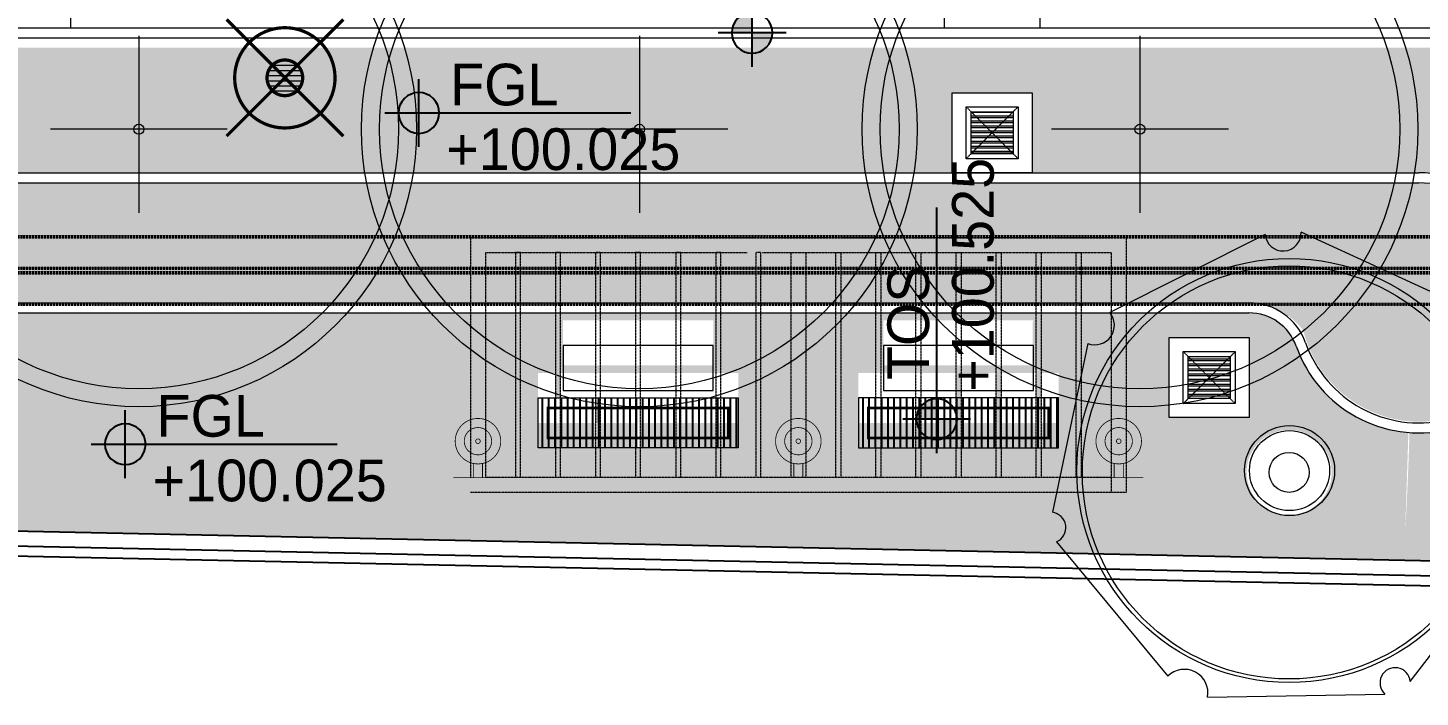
# Model space of a CAD drawing. Header units: millimetres. Extents: x 7964926 to 16080295, y -6277184 to -2986664.
# Drawn here: x 8137546 to 8151453, y -3153877 to -3147185 of the extents above; entities that cross this region are included whole.
import ezdxf

# ---------------------------------------------------------------- set-up
doc = ezdxf.new("R2010")
doc.units = ezdxf.units.MM
doc.header["$LTSCALE"] = 2000
doc.header["$MEASUREMENT"] = 0
for name, pattern in [('( Hidden )', [0.375, 0.25, -0.125]), ('1', [0, 0, 0]), ('HIDDEN', [0.375, 0.25, -0.125])]:
    doc.linetypes.add(name, pattern=pattern)
for name, color, linetype in [('a-hatch', 8, 'Continuous'), ('E-TRANCH', 8, 'Continuous'), ('L - proposed trees', 74, 'Continuous'), ('L-FL', 7, 'Continuous')]:
    doc.layers.add(name, color=color, linetype=linetype)
for name, color, linetype, lineweight in [('L - paving', 9, 'Continuous', 5), ('L- existing trees', 76, 'Continuous', 18), ('L-CHAMBERS', 50, 'Continuous', 5), ('L-compound wall', 7, 'Continuous', 20), ('L-ELE 2', 30, 'Continuous', 15), ('L-ELE 4', 27, 'Continuous', 9), ('L-HIDDEN', 5, 'HIDDEN', 9), ('L-kerb', 24, 'Continuous', 13), ('L-lights', 213, 'Continuous', 0), ('L-Paver 400x400', 250, '1', 13), ('L-SHRUBS', 96, 'Continuous', 18)]:
    doc.layers.add(name, color=color, linetype=linetype, lineweight=lineweight)
doc.styles.add('Century Gothic', font='GOTHIC.TTF')
doc.styles.get("Standard").update_dxf_attribs({"font": 'romans.shx', "width": 0.75})

# ---------------------------------------------------------------- blocks, each defined once
blk = doc.blocks.new('tr2')
at = {"layer": 'L- existing trees', "color": 76}
for p, q in [((401995.1970289661, 55147.29130964103), (400960.7006910057, 54626.40764649663)), ((403263.7816156529, 54690.18554446454), (402235.3745674741, 55163.25570736275)), ((403744.2692394703, 53336.94819632843), (403456.702750566, 54501.69001496939)), ((400814.9449336002, 54421.02905581627), (400578.8632958847, 53295.43214612216)), ((402961.9934744061, 52168.2400862447), (403708.2987558024, 53138.74957791744)), ((400607.1498323255, 53098.26813930003), (401347.3135216238, 52203.02335924048)), ((401612.4421090515, 52063.10235540897), (402793.8304704772, 52083.96132495875))]:
    blk.add_line(p, q, dxfattribs=at)
for centre, radius in [((402155.7963706033, 53573.99469096489), 1413.501170714967), ((402155.5959569322, 53561.46897274249), 1377.023323899355), ((402155.5959569322, 53561.46897274249), 133.1154807850538)]:
    blk.add_circle(centre, radius, dxfattribs=at)
for centre, radius, start, end in [((402115.1476864221, 55157.30134670249), 120.3664746858054, 184.7695974003759, 2.836446390651354), ((400862.2929687702, 54541.84291974862), 129.7606572298454, 248.5997663942221, 40.67641135799115), ((403367.6698393328, 54603.54144847011), 135.2788720903965, 140.1718574198862, 311.1576893533137), ((403723.2551257618, 53238.3983010356), 100.7652468098838, 77.96245338531429, 261.4649254273576), ((400565.1585601621, 53192.85839501139), 103.4880067171258, 293.9351704157939, 82.38978340410885), ((401457.9823566428, 52091.57089745164), 157.0642556686082, 349.5570884024449, 134.7976733560101), ((402861.5586874661, 52158.733162347), 100.8842023398118, 5.407643402265633, 227.8299614077352)]:
    blk.add_arc(centre, radius, start, end, dxfattribs=at)
blk = doc.blocks.new('tree4 cg')
at = {"layer": 'L- existing trees'}
for p, q in [((-1329.067826276645, 1981.527579635615), (-1329.067826276645, 998.3188794304151)), ((-838.266431314405, 1461.837152149645), (-1819.869221238885, 1461.837152149645))]:
    blk.add_line(p, q, dxfattribs=at)
for centre, radius in [((-1329.442290809937, 1462.50471057964), 1542.0534387819), ((-1329.442290809937, 1462.50471057964), 1442.0534387819), ((-1329.067826276645, 1461.837152149645), 28.0860773833156)]:
    blk.add_circle(centre, radius, dxfattribs=at)
blk = doc.blocks.new('CHAMBERS')
at = {"layer": 'L-Paver 400x400', "true_color": 0x636466}
h = blk.add_hatch(dxfattribs=at)
h.set_pattern_fill('ANSI32', color=251, scale=135, angle=315)
h.set_pattern_definition([(0, (0.4799343226477504, 1.417475164402276), (1.4210854715202e-14, 50.62500000000001), []), (0, (17.35493429470807, -15.45752480719239), (1.4210854715202e-14, 50.62500000000001), [])])
h.paths.add_polyline_path([(7999084.227367846, -3148057.704323237), (7998664.227367677, -3148057.704323237), (7998664.227367676, -3148477.704323041), (7999084.227367845, -3148477.704323041)])
at = {"layer": 'L-CHAMBERS', "color": 42}
for points in [[(7999274.227367846, -3148667.704323237), (7998474.227367848, -3148667.704323237), (7998474.227367848, -3147867.704323237), (7999274.227367846, -3147867.704323237)], [(7999134.227367846, -3148527.704323237), (7998614.227367848, -3148527.704323237), (7998614.227367848, -3148007.704323237), (7999134.227367846, -3148007.704323237)], [(7999084.227367846, -3148477.704323237), (7998664.227367848, -3148477.704323237), (7998664.227367848, -3148057.704323237), (7999084.227367846, -3148057.704323237)]]:
    blk.add_lwpolyline(points, close=True, dxfattribs=at)
at = {"layer": 'L-Paver 400x400', "color": 251, "linetype": '( Hidden )', "ltscale": 0.005, "true_color": 0x636466}
for p, q in [((7998614.227367848, -3148007.704323238), (7999134.227367847, -3148527.704323237)), ((7998614.227367847, -3148527.704323237), (7999134.227367847, -3148007.704323237))]:
    blk.add_line(p, q, dxfattribs=at)
blk = doc.blocks.new('cb 1')
at = {"layer": 'L-Paver 400x400', "true_color": 0x636466}
h = blk.add_hatch(dxfattribs=at)
h.set_pattern_fill('GRATE', color=251, scale=1300)
h.set_pattern_definition([(0, (0, 0), (0, 40.625), []), (90, (0, 0), (-162.5, 9.950255243072245e-15), [])])
h.paths.add_polyline_path([(8080577.548487278, -3139539.649760513), (8079997.548487278, -3139539.649760513), (8079997.548487278, -3140119.649760513), (8080577.548487278, -3140119.649760513)])
at = {"layer": 'L-CHAMBERS', "color": 8}
blk.add_lwpolyline([(8079807.548487278, -3140309.649760513), (8080767.548487278, -3140309.649760513), (8080767.548487278, -3139349.649760513), (8079807.548487278, -3139349.649760513)], close=True, dxfattribs=at)
at = {"layer": 'L-CHAMBERS', "color": 37}
for points in [[(8079947.548487278, -3140169.649760513), (8080627.548487278, -3140169.649760513), (8080627.548487278, -3139489.649760513), (8079947.548487278, -3139489.649760513)], [(8079997.548487278, -3140119.649760513), (8080577.548487278, -3140119.649760513), (8080577.548487278, -3139539.649760513), (8079997.548487278, -3139539.649760513)]]:
    blk.add_lwpolyline(points, close=True, dxfattribs=at)
blk = doc.blocks.new('finish lvl')
h = blk.add_hatch(color=256)
edge = h.paths.add_edge_path()
edge.add_ellipse((0.03779312691722225, 0.003030802937928456), major_axis=(-0.030468540123942, 0.030468540123942), ratio=0.9999999999984531, start_angle=-45.0000000000443, end_angle=45.00000000010281)
edge.add_line((-0.005295895751714852, 0.003030802937701083), (0.03779312691722236, 0.003030802937701083))
edge.add_line((0.03779312691722225, 0.003030802937928456), (0.03779312691722225, 0.04611982560686556))
edge = h.paths.add_edge_path()
edge.add_ellipse((0.03779312691722225, 0.003030802937928456), major_axis=(-0.030468540123909, 0.030468540123909), ratio=0.9999999999995983, start_angle=134.9999999999885, end_angle=224.999999999953)
edge.add_line((0.0808821495866141, 0.003030802938383204), (0.03779312691767689, 0.003030802938383204))
edge.add_line((0.03779312691722225, 0.003030802937928456), (0.03779312691722225, -0.04005821973088135))
for p, q in [((0.03779312691676751, 0.07484584072017242), (0.03779312691722225, -0.06878423484386076)), ((-0.03402191086343009, 0.00303080293815583), (0.4857257542894331, 0.003030802937473709))]:
    blk.add_line(p, q)
blk.add_ellipse((0.037793126917677, 0.00303080293815583), major_axis=(-0.030468540123953, 0.030468540123953), ratio=0.9999999999978331, start_param=1.570796326794534, end_param=7.85398163397412)
at = {"layer": 'L-FL'}
for tag, p in [('%%P0.00', (0.1256311287966128, 0.03566715156830469)), ('FIN.LVL.', (0.1074625354408454, -0.1030079454646966))]:
    blk.add_attdef(tag, p, '', height=0.08000000000000004, dxfattribs=at)
blk = doc.blocks.new('Up Down Lighter')
at = {"layer": 'L-lights', "const_width": 4.026690103451473}
for points in [[(62740.89469217345, 96469.9846014317, 1), (62587.55728684528, 96640.51634210645, 1)], [(62671.8928597761, 96546.72388473549, 1), (62656.55911924264, 96563.77705880298, 1)]]:
    blk.add_lwpolyline(points, format="xyb", close=True, dxfattribs=at)
blk.add_lwpolyline([(62710.2272111076, 96504.09094956673, 1), (62618.22476791077, 96606.40999397213, 1), (62710.2272111076, 96504.09094956706)], format="xyb", dxfattribs=at)
for points in [[(62641.29273102956, 96442.90090893999), (62641.29273102956, 96371.78440374228), (62687.15924798918, 96371.78440393113), (62687.15924798918, 96442.90090893999)], [(62787.52985281354, 96371.78440383708), (62540.92212620521, 96371.78440383708)]]:
    blk.add_lwpolyline(points, dxfattribs=at)
blk = doc.blocks.new('PL')
at = {"layer": 'L-lights'}
h = blk.add_hatch(dxfattribs=at)
h.set_pattern_fill('ANSI31', color=256, scale=32.5, style=0)
h.set_pattern_definition([(45, (5.943405767538934e-11, 1.438422714272747e-11), (-72.96458098368686, 72.96458098368687), [])])
edge = h.paths.add_edge_path()
edge.add_arc((-1.980708930204855e-10, -4.792233276873503e-11), 358.6952379030135, 89.65216382012761, 276.0669623147895)
edge.add_arc((-2.005542398819671e-10, -4.804645570288812e-11), 358.6952379030137, 276.0669623147899, 449.6521638201272)
at = {"layer": 'L-lights', "const_width": 65}
for points in [[(1.270153404675511e-09, -1658.684768646848), (1.270153404675511e-09, 1658.684768646877)], [(1658.676649893507, -2.17758473526645), (-1658.692887400218, -2.17758473526645)]]:
    blk.add_lwpolyline(points, dxfattribs=at)
for points in [[(6.123636782694438, 1008.676649893462, 1.057607136263516), (106.6097079497425, -1003.045588763812, 0.9455306849885294)], [(2.177584735642948, 358.6886279476718, 1.057607136266735), (37.91075155247358, -356.686204682835, 0.945530684985646)]]:
    blk.add_lwpolyline(points, format="xyb", close=True, dxfattribs=at)

msp = doc.modelspace()

# ---------------------------------------------------------------- hatches: boundary and pattern name
at = {"layer": 'a-hatch'}
h = msp.add_hatch(dxfattribs=at)
h.set_pattern_fill('ANSI31', color=8, scale=500, angle=45)
h.set_pattern_definition([(90, (14000.25919014402, 0.0002133408561348915), (-62.5, 1.06581410364015e-14), [])])
h.paths.add_polyline_path([(8142641.808495082, -3151384.966243678), (8144641.808495082, -3151384.966243678), (8144641.808495082, -3150884.966243678), (8142641.808495082, -3150884.966243678)])
h = msp.add_hatch(dxfattribs=at)
h.set_pattern_fill('ANSI31', color=8, scale=500, angle=45)
h.set_pattern_definition([(90, (17200.25919014402, 0.0002133408561348915), (-62.5, 1.06581410364015e-14), [])])
h.paths.add_polyline_path([(8145841.808495082, -3151384.966243678), (8147841.808495082, -3151384.966243678), (8147841.808495082, -3150884.966243678), (8145841.808495082, -3150884.966243678)])
at = {"layer": 'L - paving'}
h = msp.add_hatch(dxfattribs=at)
h.set_pattern_fill('ANSI36', color=37, scale=1000)
h.set_pattern_definition([(45, (0, 4.5), (66.29126073623883, 243.0679560328757), [312.5, -62.5, 0, -62.5])])
edge = h.paths.add_edge_path()
edge.add_line((8151442.308953669, -3148730.466425343), (8110587.5, -3148730.466425343))
edge.add_line((8110587.5, -3148730.466425343), (8110587.500000001, -3149930.466425343))
edge.add_line((8110587.500000001, -3149930.466425343), (8149742.793959929, -3149930.466425342))
edge.add_arc((8149716.498781649, -3150646.406831219), 716.4231299791828, 37.37573519721991, 87.89657655256372, ccw=False)
edge.add_arc((8151447.767026804, -3149926.778630761), 1196.324656351864, 193.7688197318623, 450.2614053285534)
at = {"layer": 'L-SHRUBS'}
h = msp.add_hatch(dxfattribs=at)
h.set_pattern_fill('GRASS', color=256, scale=200)
h.set_pattern_definition([(90, (-74478.60087377392, 204235.0710853068), (-141.4213562, 141.4213562), [37.5, -245.3427126]), (45, (-74478.60087377392, 204235.0710853068), (-141.4213562373095, 141.4213562373095), [37.5, -162.5]), (135, (-74478.60087377392, 204235.0710853068), (-141.4213562373095, -141.4213562373095), [37.5, -162.5])])
h.paths.add_polyline_path([(8146777.276696373, -3148633.548950177), (8146777.276696373, -3147833.548950177), (8147577.27669637, -3147833.548950177), (8147577.27669637, -3148633.548950177)])
h.paths.add_polyline_path([(8124180.375164612, -3148358.548970817), (8124180.375164612, -3147558.548970817), (8124980.37516461, -3147558.548970817), (8124980.37516461, -3148358.548970817)])
edge = h.paths.add_edge_path()
edge.add_arc((8151994.975736673, -3151184.966466623), 3800.000000003782, 62.6078948156339, 89.99999999998596)
edge.add_line((8151994.975736674, -3147384.96646662), (8110676.190326478, -3147384.96646662))
edge.add_line((8110676.190326478, -3147384.96646662), (8110676.190326476, -3148634.966425343))
edge.add_line((8110676.190326476, -3148634.966425343), (8151439.850234779, -3148634.966425342))
edge.add_arc((8151439.850234783, -3149934.966425341), 1299.999999999534, -94.13726693954641, 90.0000000002052, ccw=False)
edge.add_arc((8119091.103002861, -3150316.085970914), 32267.9467817957, 356.1086865396051, 358.37420985212555, ccw=False)
edge.add_line((8151284.658585117, -3152505.918951986), (8159891.868383001, -3152685.90998502))
edge.add_line((8159891.868383001, -3152685.90998502), (8159891.868412975, -3152685.9085515))
edge.add_line((8159891.868412975, -3152685.9085515), (8169090.584067665, -3152878.270387234))
edge.add_line((8169090.584067665, -3152878.270387234), (8169090.871898463, -3148711.442494051))
edge.add_line((8169090.871898463, -3148711.442494051), (8163195.052155473, -3148711.442688296))
edge.add_arc((8159586.253626463, -3136534.966466616), 12700.0000000042, 242.60789481565018, 286.5084868015714, ccw=False)
h = msp.add_hatch(dxfattribs=at)
h.set_pattern_fill('GRASS', color=256, scale=200)
h.set_pattern_definition([(90, (-87801.15596740693, 206817.6046282877), (-141.4213562, 141.4213562), [37.5, -245.3427126]), (45, (-87801.15596740693, 206817.6046282877), (-141.4213562373095, 141.4213562373095), [37.5, -162.5]), (135, (-87801.15596740693, 206817.6046282877), (-141.4213562373095, -141.4213562373095), [37.5, -162.5])])
h.paths.add_polyline_path([(8142816.808495079, -3150884.966243678), (8142866.808495081, -3150884.966243678), (8142866.808495083, -3151134.966425339), (8142816.808495082, -3151134.96642534)], flags=16)
h.paths.add_polyline_path([(8143216.808495079, -3150884.966243678), (8143266.808495082, -3150884.966243678), (8143266.808495082, -3151384.966243677), (8143216.808495081, -3151384.966243678)], flags=16)
h.paths.add_polyline_path([(8147266.808495082, -3150634.96642534), (8147616.808495082, -3150634.96642534), (8147616.808495081, -3151134.96642534), (8147266.808495082, -3151134.96642534)], flags=16)
h.paths.add_polyline_path([(8147591.808495084, -3150559.966425342), (8147583.886050838, -3150574.535061021), (8147583.886050838, -3150124.535061021), (8147591.808495084, -3150109.966425342)], flags=16)
h.paths.add_polyline_path([(8146866.808495082, -3151134.96642534), (8146866.808495083, -3150634.96642534), (8147216.808495082, -3150634.96642534), (8147216.808495083, -3151134.96642534)], flags=16)
h.paths.add_polyline_path([(8146466.808495082, -3151134.96642534), (8146466.808495082, -3150634.96642534), (8146816.808495085, -3150634.96642534), (8146816.808495084, -3151134.96642534)], flags=16)
h.paths.add_polyline_path([(8146066.808495083, -3150634.96642534), (8146416.808495085, -3150634.96642534), (8146416.808495084, -3151134.96642534), (8146066.808495083, -3151134.96642534)], flags=16)
h.paths.add_polyline_path([(8146416.808495084, -3150634.96642534), (8146466.808495082, -3150634.96642534), (8146466.808495081, -3151134.96642534), (8146416.808495084, -3151134.96642534)], flags=16)
h.paths.add_polyline_path([(8146016.808495083, -3151134.96642534), (8145841.808495083, -3151134.96642534), (8145841.808495082, -3150634.966425339), (8146016.808495082, -3150634.96642534)], flags=16)
h.paths.add_polyline_path([(8146066.808495082, -3151134.96642534), (8146016.808495083, -3151134.96642534), (8146016.808495085, -3150634.96642534), (8146066.808495083, -3150634.96642534)], flags=16)
h.paths.add_polyline_path([(8147841.808495082, -3151134.96642534), (8147666.808495082, -3151134.96642534), (8147666.808495084, -3150634.96642534), (8147841.808495082, -3150634.96642534)], flags=16)
h.paths.add_polyline_path([(8144641.808495082, -3151134.96642534), (8144466.808495081, -3151134.96642534), (8144466.80849508, -3150634.96642534), (8144641.808495082, -3150634.96642534)], flags=16)
h.paths.add_polyline_path([(8144641.80849508, -3151134.96642534), (8144466.80849508, -3151134.96642534), (8144466.808495082, -3151134.96642534), (8144641.808495082, -3151134.96642534)], flags=16)
h.paths.add_polyline_path([(8144416.808495081, -3150634.96642534), (8144466.808495082, -3150634.96642534), (8144466.808495081, -3151134.96642534), (8144416.808495081, -3151134.96642534)], flags=16)
h.paths.add_polyline_path([(8144466.808495081, -3151134.96642534), (8144416.80849508, -3151134.96642534), (8144416.808495082, -3151134.96642534), (8144466.808495082, -3151134.96642534)], flags=0)
h.paths.add_polyline_path([(8144066.80849508, -3150634.96642534), (8144416.80849508, -3150634.96642534), (8144416.808495081, -3151134.96642534), (8144066.808495081, -3151134.96642534)], flags=16)
h.paths.add_polyline_path([(8144416.808495079, -3151134.966425339), (8144066.80849508, -3151134.96642534), (8144066.808495082, -3151134.96642534), (8144416.808495081, -3151134.96642534)], flags=0)
h.paths.add_polyline_path([(8144016.80849508, -3150634.96642534), (8144066.808495081, -3150634.966425339), (8144066.808495081, -3151134.96642534), (8144016.808495081, -3151134.96642534)], flags=16)
h.paths.add_polyline_path([(8143666.80849508, -3150634.96642534), (8144016.80849508, -3150634.966425339), (8144016.808495081, -3151134.96642534), (8143666.80849508, -3151134.96642534)], flags=16)
h.paths.add_polyline_path([(8144016.80849508, -3151134.96642534), (8143666.808495081, -3151134.96642534), (8143671.270125952, -3151134.966425339), (8144021.270125951, -3151134.96642534)], flags=16)
h.paths.add_polyline_path([(8143266.808495081, -3150634.96642534), (8143616.808495081, -3150634.96642534), (8143616.808495081, -3151134.96642534), (8143266.808495081, -3151134.96642534)], flags=16)
h.paths.add_polyline_path([(8143616.808495079, -3151134.96642534), (8143266.808495081, -3151134.96642534), (8143266.808495083, -3151134.96642534), (8143616.808495081, -3151134.966425339)], flags=0)
h.paths.add_polyline_path([(8143666.808495081, -3151134.96642534), (8143616.808495082, -3151134.96642534), (8143616.808495081, -3150634.96642534), (8143666.808495081, -3150634.96642534)], flags=16)
h.paths.add_polyline_path([(8143666.808495081, -3151134.96642534), (8143616.808495079, -3151134.96642534), (8143616.808495081, -3151384.966243677), (8143666.808495081, -3151384.966243677)], flags=16)
h.paths.add_polyline_path([(8142866.808495081, -3150634.966425339), (8143216.808495082, -3150634.966425339), (8143216.808495081, -3151134.96642534), (8142866.808495081, -3151134.96642534)], flags=16)
h.paths.add_polyline_path([(8143216.80849508, -3151134.96642534), (8142866.808495082, -3151134.96642534), (8142866.808495083, -3151134.966425339), (8143216.808495081, -3151134.96642534)], flags=0)
h.paths.add_polyline_path([(8143266.808495082, -3151134.966425339), (8143216.808495082, -3151134.96642534), (8143216.808495081, -3150634.96642534), (8143266.808495081, -3150634.96642534)], flags=16)
h.paths.add_polyline_path([(8142641.808495082, -3150634.966425339), (8142816.808495081, -3150634.96642534), (8142816.808495082, -3151134.96642534), (8142641.808495082, -3151134.96642534)], flags=16)
h.paths.add_polyline_path([(8142816.808495081, -3151134.96642534), (8142641.808495079, -3151134.96642534), (8142641.808495082, -3151134.96642534), (8142816.808495082, -3151134.96642534)], flags=16)
h.paths.add_polyline_path([(8147591.808495083, -3150559.966425341), (8146091.808495083, -3150559.966425341), (8146091.808495083, -3150109.966425342), (8147591.808495083, -3150109.966425342)], flags=16)
h.paths.add_polyline_path([(8144391.808495083, -3150109.966425342), (8144391.808495083, -3150559.966425342), (8142891.808495083, -3150559.966425342), (8142891.808495083, -3150109.966425342)], flags=16)
edge = h.paths.add_edge_path(flags=16)
edge.add_arc((8150143.90744329, -3151629.598557688), 425, -180, 180)
h.paths.add_polyline_path([(8148946.213736384, -3151082.131292918), (8148946.213736384, -3150282.131292917), (8149746.213736382, -3150282.131292918), (8149746.213736382, -3151082.131292917)])
edge = h.paths.add_edge_path()
edge.add_line((8149662.289265705, -3150034.966425343), (8136270.535138485, -3150034.966425343))
edge.add_line((8136270.535138485, -3150034.966425343), (8136270.535138485, -3151982.501269275))
edge.add_line((8136270.535138485, -3151982.501269275), (8136270.535138485, -3152191.948727872))
edge.add_line((8136270.535138485, -3152191.948727872), (8141558.822644072, -3152297.439247913))
edge.add_line((8141558.822644072, -3152297.439247913), (8151293.748175591, -3152506.107596254))
edge.add_line((8151293.748175591, -3152506.107596254), (8151335.250542208, -3151230.751478625))
edge.add_arc((8151439.850234783, -3149934.966425336), 1300.000000006304, 201.0341397042873, 265.38491812803227, ccw=False)
edge.add_arc((8149730.817797869, -3150546.93254038), 516.53215066555, 16.34523071909641, 97.62393247464955)

# ---------------------------------------------------------------- linework, layer by layer
at = {"layer": 'E-TRANCH', "linetype": 'HIDDEN', "ltscale": 0.005}
for points in [[(8054456.308664521, -3150295.704028474), (8108928.356868251, -3150724.243818369, 0.1342539709731002), (8110101.874288439, -3150416.222482182), (8111699.50955183, -3149493.827333104, -0.1316524976123824), (8112549.50955047, -3149266.070519838), (8165776.881539777, -3149266.070519838, 0.1989123673797139), (8167191.095112538, -3148680.284077908), (8172778.487110624, -3143092.892079822, 0.1934301137967598), (8173363.827669068, -3141720.908060034), (8173934.040535343, -3114721.534767324)], [(8054456.308664521, -3150310.704809632), (8108928.203493815, -3150739.243031196, 0.1342539709731081), (8110109.374286925, -3150429.212860617), (8111707.009550313, -3149506.81771154, -0.1316524976123668), (8112549.50955047, -3149281.070516811), (8165776.881539777, -3149281.070516811, 0.1989123673797054), (8167201.701712115, -3148690.890677485), (8172789.093710201, -3143103.498679399, 0.1934301137967237), (8173378.824321915, -3141721.224781615), (8173949.037188189, -3114721.851488913)], [(8054456.308664521, -3150610.720493478), (8108925.136004473, -3151039.227348434, 0.1342539709731745), (8110259.374286994, -3150689.020481865), (8111857.009550342, -3149766.625332811, -0.13165249761225), (8112549.509550476, -3149581.070516943), (8165776.881539777, -3149581.070516943, 0.1989123673797447), (8167413.833746565, -3148903.022711934), (8173001.225744651, -3143315.630713848, 0.1934301137967891), (8173678.757439526, -3141727.559214529), (8174248.970305796, -3114728.185921969)], [(8054456.308664521, -3150625.721277516), (8108924.982630008, -3151054.226564141, 0.134253970973207), (8110266.874286921, -3150702.010862794), (8111864.509550267, -3149779.615713741, -0.1316524976123132), (8112549.509550477, -3149596.070516795), (8165776.881539777, -3149596.070516795, 0.1989123673797757), (8167424.440348178, -3148913.629313547), (8173011.832346264, -3143326.237315462, 0.1934301137968721), (8173693.754095253, -3141727.875936171), (8174263.966961522, -3114728.502643618)], [(8054456.308664521, -3150655.722845714), (8108924.675881076, -3151084.224995678, 0.1342539709731537), (8110281.874286834, -3150727.991624756), (8111879.509550177, -3149805.596475706, -0.1316524976123722), (8112549.509550479, -3149626.070516622), (8165776.881539777, -3149626.070516622, 0.1989123673797775), (8167445.653551491, -3148934.84251686), (8173033.045549577, -3143347.450518774, 0.1934301137968158), (8173723.747406826, -3141728.509379459), (8174293.960273095, -3114729.13608692)], [(8054456.308664521, -3150670.723630064), (8108924.522506607, -3151099.224211697, 0.1342539709731088), (8110289.374286916, -3150740.982005955), (8111887.009550257, -3149818.586856906, -0.1316524976124239), (8112549.50955048, -3149641.070516786), (8165776.881539777, -3149641.070516786, 0.1989123673797341), (8167456.260153324, -3148945.449118694), (8173043.65215141, -3143358.057120608, 0.1934301137968473), (8173738.744062864, -3141728.826101108), (8174308.956929133, -3114729.452808576)], [(8054456.308664521, -3150970.739316728), (8108921.455017236, -3151399.208531752, 0.1342539709730694), (8110439.374288396, -3151000.789629642), (8112037.009551694, -3150078.394480618, -0.1316524976123032), (8112549.509550497, -3149941.070519735), (8165776.881539777, -3149941.070519735, 0.1989123673796845), (8167668.392189765, -3149157.581155135), (8173255.784187852, -3143570.18915705, 0.1934301137968262), (8174038.677183291, -3141735.160534082), (8174608.890049556, -3114735.787241692)], [(8054456.308664521, -3150985.740100914), (8108921.301642769, -3151414.207747607, 0.1342539709730478), (8110446.874288396, -3151013.780010698), (8112044.509551692, -3150091.384861676, -0.1316524976123685), (8112549.509550499, -3149956.070519735), (8165776.881539777, -3149956.070519735, 0.1989123673796964), (8167678.998791483, -3149168.187756853), (8173266.39078957, -3143580.795758768, 0.1934301137968125), (8174053.673839165, -3141735.477255727), (8174623.88670543, -3114736.103963344)]]:
    msp.add_lwpolyline(points, format="xyb", dxfattribs=at)
at = {"layer": 'L-compound wall', "color": 7, "lineweight": 25}
for p, q in [((8108738.321183613, -3151616.204468373), (8174042.439517401, -3152981.821897974)), ((8108735.986214809, -3151766.188434028), (8174189.239521036, -3153134.924523263))]:
    msp.add_line(p, q, dxfattribs=at)
at = {"layer": 'L-compound wall', "lineweight": 25}
msp.add_lwpolyline([(8175893.586245873, -3077164.374301981), (7980862.945159239, -3077508.090668121), (7978305.124828079, -3097896.607832287), (7976331.01029449, -3114636.526972916), (7971810.414036102, -3151672.070342278), (7992932.742771153, -3151954.453417468), (8024764.788228069, -3151685.265464583), (8063758.699941444, -3151406.280851228), (8108734.296880024, -3151866.177734863), (8174286.973501227, -3153236.992930519), (8175095.256693388, -3114965.032729664), (8270296.784206889, -3115122.376169953), (8270280.009804663, -3116338.856435483), (8274728.881882717, -3116451.333088821), (8275279.372631292, -3076529.724445269), (8270829.795642485, -3076468.367926075)], close=True, dxfattribs=at)
msp.add_lwpolyline([(8270829.928331669, -3076468.36793568), (8270829.928331386, -3076468.367935676), (8175893.718934774, -3077164.374311582), (7980863.07784814, -3077508.090677722), (7978305.25751698, -3097896.607841888), (7976331.142983392, -3114636.526982518), (7971810.546725001, -3151672.070351879), (7992932.875460055, -3151954.45342707), (8024764.920916971, -3151685.265474184), (8063758.832630344, -3151406.280860829), (8108734.429568924, -3151866.177744464), (8174287.106190126, -3153236.992940121), (8175095.389382288, -3114965.032739266), (8270296.916895788, -3115122.376179554), (8270280.142493565, -3116338.856445082)], dxfattribs=at)
at = {"layer": 'L-ELE 2'}
for p, q in [((8110676.190326476, -3148634.966425343), (8151439.850234779, -3148634.966425342)), ((8124179.282607062, -3150034.966425343), (8149742.795148844, -3150034.966425343))]:
    msp.add_line(p, q, dxfattribs=at)
for points in [[(8142891.808495082, -3150359.966243678), (8142891.808495082, -3150809.966243678), (8144391.808495082, -3150809.966243678), (8144391.808495082, -3150359.966243678)], [(8146091.808495082, -3150359.966243678), (8146091.808495082, -3150809.966243678), (8147591.808495082, -3150809.966243678), (8147591.808495082, -3150359.966243678)]]:
    msp.add_lwpolyline(points, close=True, dxfattribs=at)
for points in [[(8142641.808495081, -3151384.966243678), (8142641.808495081, -3150884.966243678), (8144641.808495081, -3150884.966243678), (8144641.808495081, -3151384.966243678)], [(8147841.808495081, -3151384.966243678), (8147841.808495081, -3150884.966243678), (8145841.808495081, -3150884.966243678), (8145841.808495081, -3151384.966243678)]]:
    msp.add_lwpolyline(points, close=True, dxfattribs=at).dxf.unprotected_set("ltscale", 0)
for radius in [450, 400]:
    msp.add_circle((8150147.985137703, -3151611.57368651), radius, dxfattribs=at)
for centre, radius, start in [((8151439.850234779, -3149934.966425342), 1300, 199.471220617579), ((8149742.793959929, -3150534.966425342), 500, 19.47122061757899)]:
    msp.add_arc(centre, radius, start, 90, dxfattribs=at)
at = {"layer": 'L-ELE 4'}
for p, q in [((8110576.19032648, -3148734.966425343), (8151439.850234779, -3148734.966425342)), ((8110576.190326478, -3149934.966425345), (8149742.793959929, -3149934.966425342))]:
    msp.add_line(p, q, dxfattribs=at)
for centre, radius, start, end in [((8151439.850234779, -3149934.966425342), 1200, 199.471220617579, 90.0000441827862), ((8149742.793959929, -3150534.966425342), 600, 19.47122061757899, 90)]:
    msp.add_arc(centre, radius, start, end, dxfattribs=at)
at = {"layer": 'L-HIDDEN', "ltscale": 0.002}
for p, q in [((8141966.808495075, -3149281.531244509), (8141966.808495075, -3151681.531244508)), ((8142116.808495076, -3149431.531244513), (8142116.808495081, -3151681.531244507)), ((8145166.808495078, -3149431.53124451), (8145166.808495084, -3151681.531244507)), ((8145166.808495076, -3149431.531244513), (8145166.808495081, -3151681.531244507)), ((8145316.808495078, -3149431.53124451), (8145316.808495084, -3151681.531244507)), ((8145316.808495076, -3149431.531244513), (8145316.808495081, -3151681.531244507)), ((8148366.808495076, -3149431.531244514), (8148366.808495082, -3151831.531244509)), ((8148516.808495076, -3149431.531244514), (8148516.808495081, -3151831.531244509))]:
    msp.add_line(p, q, dxfattribs=at)
for points in [[(8141966.808495075, -3149281.531244509), (8148516.808495081, -3149281.53124451), (8148516.80849508, -3151831.531244509), (8141966.808495083, -3151831.531244508)], [(8142116.808495076, -3149431.531244508), (8144729.308495082, -3149431.531244508)], [(8144879.308495082, -3149431.531244508), (8148366.808495082, -3149431.531244508), (8148366.808495079, -3151681.531244507), (8142116.808495081, -3151681.531244507)], [(8142466.808495081, -3151681.531244507), (8142466.808495078, -3149431.531244508), (8142416.808495078, -3149431.531244508), (8142416.808495081, -3151681.531244507)], [(8142866.808495081, -3151681.531244507), (8142866.808495078, -3149431.531244508), (8142816.808495078, -3149431.531244508), (8142816.808495081, -3151681.531244507)], [(8143266.808495081, -3151681.531244507), (8143266.808495078, -3149431.531244507), (8143216.808495078, -3149431.531244507), (8143216.808495081, -3151681.531244507)], [(8143666.808495081, -3151681.531244507), (8143666.808495078, -3149431.531244507), (8143616.808495078, -3149431.531244507), (8143616.808495081, -3151681.531244507)], [(8144066.808495081, -3151681.531244507), (8144066.808495078, -3149431.531244506), (8144016.808495078, -3149431.531244506), (8144016.808495081, -3151681.531244507)], [(8144466.808495081, -3151681.531244507), (8144466.808495078, -3149431.531244506), (8144416.808495078, -3149431.531244506), (8144416.808495081, -3151681.531244507)], [(8144866.808495081, -3151681.531244507), (8144866.808495078, -3149431.531244506), (8144816.808495078, -3149431.531244506), (8144816.808495081, -3151681.531244507)], [(8145616.808495081, -3151681.531244507), (8145616.808495084, -3149431.531244506), (8145666.808495084, -3149431.531244506), (8145666.808495081, -3151681.531244507)], [(8146016.808495081, -3151681.531244507), (8146016.808495084, -3149431.531244506), (8146066.808495084, -3149431.531244506), (8146066.808495081, -3151681.531244507)], [(8146416.808495081, -3151681.531244507), (8146416.808495084, -3149431.531244506), (8146466.808495084, -3149431.531244506), (8146466.808495081, -3151681.531244507)], [(8146816.808495081, -3151681.531244507), (8146816.808495084, -3149431.531244507), (8146866.808495084, -3149431.531244507), (8146866.808495081, -3151681.531244507)], [(8147216.808495081, -3151681.531244507), (8147216.808495084, -3149431.531244507), (8147266.808495084, -3149431.531244507), (8147266.808495081, -3151681.531244507)], [(8147616.808495081, -3151681.531244507), (8147616.808495084, -3149431.531244508), (8147666.808495084, -3149431.531244508), (8147666.808495081, -3151681.531244507)], [(8148016.808495081, -3151681.531244507), (8148016.808495084, -3149431.531244508), (8148066.808495084, -3149431.531244508), (8148066.808495081, -3151681.531244507)]]:
    msp.add_lwpolyline(points, dxfattribs=at)
at = {"layer": 'L-kerb'}
for p, q in [((8107676.253577098, -3147184.96646662), (8151994.975736674, -3147184.96646662)), ((8107676.253577098, -3147284.966466619), (8151994.975736674, -3147284.966466623))]:
    msp.add_line(p, q, dxfattribs=at)
at = {"layer": 'L-lights', "linetype": 'HIDDEN', "ltscale": 0.003, "const_width": 25.65}
for points in [[(8142741.675806181, -3151284.966457019), (8144541.675806181, -3151284.966457019), (8144541.675806181, -3150984.966457019), (8142741.675806181, -3150984.966457019)], [(8145941.675806181, -3151284.966457019), (8147741.675806181, -3151284.966457019), (8147741.675806181, -3150984.966457019), (8145941.675806181, -3150984.966457019)]]:
    msp.add_lwpolyline(points, close=True, dxfattribs=at)

# ---------------------------------------------------------------- block references
at = {"layer": 'L - proposed trees', "color": 1, "xscale": 1.8, "yscale": 1.8, "zscale": 1.8}
for p in [(8141046.37209652, -3150830.30688347), (8146046.498597763, -3150830.30688347), (8151046.498597763, -3150830.306660528)]:
    msp.add_blockref('tree4 cg', p, dxfattribs=at)
at = {"layer": 'L- existing trees', "xscale": 1.5, "yscale": 1.5, "zscale": 1.5, "rotation": 3.160513407160135e-06}
msp.add_blockref('tr2', (7546910.517939679, -3231971.835291979), dxfattribs=at)
at = {"layer": 'L-CHAMBERS', "color": 8}
for name, p in [('cb 1', (57208.77452810481, -6875.316706106532)), ('cb 1', (66889.18530600145, -6875.316706106532)), ('CHAMBERS', (148303.0493285246, 34.15537306014448)), ('CHAMBERS', (150471.986368536, -2414.426969680469)), ('CHAMBERS', (150471.986368536, -2414.426969680469))]:
    msp.add_blockref(name, p, dxfattribs=at)
at = {"layer": 'L-FL', "ltscale": 0.5}
ref = msp.add_blockref('finish lvl', (8144765.176960993, -3147413.595402092), dxfattribs=dict(at, xscale=-4725.606725105103, yscale=4725.606725105103, zscale=4725.606725105103, rotation=269.999789463032))
ref.add_attrib('FIN.LVL.', 'TOK', (8144703.680966663, -3146924.756530104, 1.815885305421428e-06), dxfattribs={"ltscale": 0.5, "height": 416.5668000038458, "rotation": 89.99978955546835, "style": 'Century Gothic'})
ref.add_attrib('%%P0.00', '+100.075', (8145349.534946299, -3146962.226569851), dxfattribs={"ltscale": 0.5, "height": 416.5668000038458, "rotation": 89.99978955546835, "style": 'Century Gothic'})
ref = msp.add_blockref('finish lvl', (8141272.858283729, -3148021.974550283), dxfattribs=dict(at, xscale=-4725.606725105104, yscale=4725.606725105103, zscale=4725.606725105103, rotation=179.9995789259712))
ref.add_attrib('FIN.LVL.', 'FGL', (8141763.113312163, -3147960.480362154, 1.815885305428806e-06), dxfattribs={"ltscale": 0.5, "height": 416.5668000038457, "rotation": 359.9995789828708, "style": 'Century Gothic'})
ref.add_attrib('%%P0.00', '+100.025', (8141724.224968526, -3148606.334193109), dxfattribs={"ltscale": 0.5, "height": 416.5668000038457, "rotation": 359.9995789828708, "style": 'Century Gothic'})
ref = msp.add_blockref('finish lvl', (8146609.175232031, -3151275.279050505), dxfattribs=dict(at, xscale=-4725.606725105104, yscale=4725.606725105103, zscale=4725.606725105103, rotation=269.9991578513294))
ref.add_attrib('FIN.LVL.', 'TOS', (8146547.685799749, -3150706.581011631, 1.815885305421428e-06), dxfattribs={"ltscale": 0.5, "height": 416.5668000038457, "rotation": 89.99915791238058, "style": 'Century Gothic'})
ref.add_attrib('%%P0.00', '+100.525', (8147193.538191998, -3150823.916660261), dxfattribs={"ltscale": 0.5, "height": 416.5668000038457, "rotation": 89.99915791238058, "style": 'Century Gothic'})
ref = msp.add_blockref('finish lvl', (8138340.633479104, -3151334.302825411), dxfattribs=dict(at, xscale=-4725.606725105104, yscale=4725.606725105103, zscale=4725.606725105103, rotation=179.9995789259712))
ref.add_attrib('FIN.LVL.', 'FGL', (8138830.888507538, -3151272.808637283, 1.815885305421428e-06), dxfattribs={"ltscale": 0.5, "height": 416.5668000038457, "rotation": 359.9995789828708, "style": 'Century Gothic'})
ref.add_attrib('%%P0.00', '+100.025', (8138792.000163901, -3151918.662468237), dxfattribs={"ltscale": 0.5, "height": 416.5668000038457, "rotation": 359.9995789828708, "style": 'Century Gothic'})
at = {"layer": 'L-lights', "color": 6, "xscale": 0.497007000161001, "yscale": 0.497007000161001, "zscale": 0.497007000161001, "rotation": 135.0000000000014}
msp.add_blockref('PL', (8140112.852751079, -3147684.96646662, -4.060885450701362e-05), dxfattribs=at)
at = {"layer": 'L-lights', "color": 6, "xscale": 1.98288, "yscale": 1.98288, "zscale": 1.98288}
for p in [(8017786.035376103, -3342775.215093586), (8020986.035376103, -3342775.215093586), (8024186.035376103, -3342775.215093587)]:
    msp.add_blockref('Up Down Lighter', p, dxfattribs=at)

doc.saveas('drawing.dxf')
